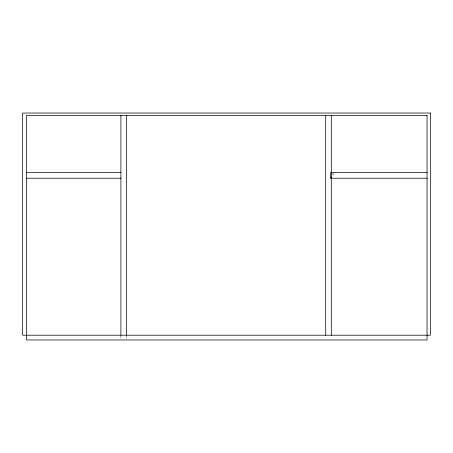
<?xml version="1.0" encoding="UTF-8"?>
<svg xmlns="http://www.w3.org/2000/svg" width="453" height="453" viewBox="0 0 453 453"><rect width="100%" height="100%" fill="white"/><g stroke="black" fill="none" stroke-linecap="round" stroke-linejoin="round"><path stroke-width="0.34" stroke-dasharray="2.27 1.7" d="M332.36 174.699L332.893 173.533M333.431 173.012L333.431 176.913M126.495 335.894L126.495 339.286M120.906 335.894L120.906 339.286"/><path stroke-width="0.68" d="M427.162 178.21L330.758 178.21L331.296 177.044M26.467 172.361L120.906 172.361M427.162 172.361L330.758 172.361L330.758 178.21M26.467 178.21L120.906 178.21M331.296 115.407L331.296 335.214M325.701 115.407L325.701 335.214M126.495 115.407L126.495 335.214M120.906 115.407L120.906 335.214M430.35 113.04L22.65 113.04L22.65 335.214L430.35 335.214L430.35 113.04M427.049 115.407L26.467 115.407L26.467 339.96L427.049 339.96L427.049 115.407"/></g></svg>
